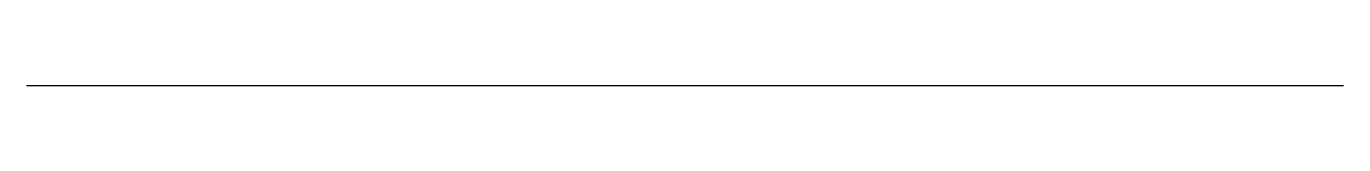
# Model space of a CAD drawing. Header units: millimetres. Extents: x 0 to 30, y 25 to 25.
import ezdxf

# ---------------------------------------------------------------- set-up
doc = ezdxf.new("R2010")
doc.units = ezdxf.units.MM
doc.layers.get('0').update_dxf_attribs({"lineweight": 25})

msp = doc.modelspace()

# ---------------------------------------------------------------- linework, layer by layer
msp.add_line((0, 25), (30, 25))

doc.saveas('drawing.dxf')
